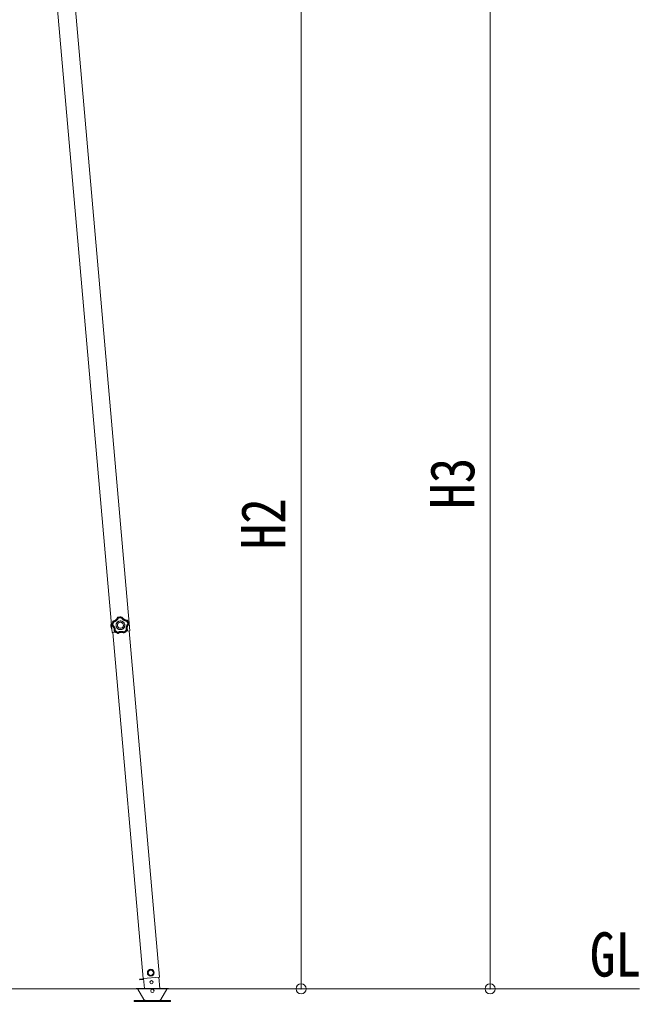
# Model space of a CAD drawing. Units: millimetres at full size; details may follow other scales. Extents: x -6988 to 7066, y -4877 to 4823.
# Drawn here: x -2873 to -1335, y -1168 to 1270 of the extents above; entities that cross this region are included whole.
import ezdxf
from ezdxf.enums import TextEntityAlignment as Align

# ---------------------------------------------------------------- set-up
doc = ezdxf.new("R2010")
doc.units = ezdxf.units.MM
doc.header["$LTSCALE"] = 25
doc.header["$PDMODE"] = 32
doc.header["$PDSIZE"] = 25
for name, color, linetype, lineweight in [('0-0_0', 7, 'Continuous', 9), ('0-A_寸法', 6, 'Continuous', 9), ('1-2_GLASS_SEAL', 7, 'Continuous', 9)]:
    doc.layers.add(name, color=color, linetype=linetype, lineweight=lineweight)
doc.styles.add('ＭＳ ゴシック', font='')
doc.styles.get('ＭＳ ゴシック').set_extended_font_data('MS Gothic')

msp = doc.modelspace()

# ---------------------------------------------------------------- linework, layer by layer
at = {"layer": '0-0_0'}
msp.add_line((-5213.66, -1136.57), (-1334.85, -1136.57), dxfattribs=at)
at = {"layer": '0-A_寸法'}
for p, q in [((-1705.31, -1136.53), (-1705.31, 1672.97)), ((-2174.32, 1471.67), (-2174.32, -1136.53)), ((-2174.32, -1136.53), (-2657.6, -1136.53)), ((-1705.31, -1136.53), (-2174.32, -1136.53))]:
    msp.add_line(p, q, dxfattribs=at)
for p in [(-2174.32, -1136.53), (-1705.31, -1136.53)]:
    msp.add_point(p, dxfattribs=at)
at = {"layer": '1-2_GLASS_SEAL', "color": 4}
for p, q in [((-2643.18, -251.65), (-2791.38, 1442.26)), ((-2599.35, -247.82), (-2747.55, 1446.09)), ((-2634.82, -250.92), (-2643.18, -251.65)), ((-2566.48, -1111.13), (-2641.69, -251.52)), ((-2599.35, -247.82), (-2607.72, -248.55)), ((-2525.64, -1107.55), (-2600.85, -247.95)), ((-2525.64, -1107.55), (-2566.48, -1111.13)), ((-2525.64, -1107.55), (-2566.48, -1111.12))]:
    msp.add_line(p, q, dxfattribs=at)
at = {"layer": '1-2_GLASS_SEAL'}
for p, q in [((-2629.62, -213.97), (-2629.93, -214.3)), ((-2629.62, -213.97), (-2629.93, -214.31)), ((-2629.7, -214.62), (-2629.93, -214.3)), ((-2629.38, -214.28), (-2629.7, -214.62)), ((-2629.38, -214.28), (-2629.7, -214.62)), ((-2629.62, -213.97), (-2629.38, -214.28)), ((-2618.72, -213.54), (-2618.53, -213.2)), ((-2618.36, -213.82), (-2618.72, -213.54)), ((-2618.36, -213.82), (-2618.72, -213.54)), ((-2618.17, -213.48), (-2618.53, -213.2)), ((-2618.17, -213.48), (-2618.53, -213.2)), ((-2618.17, -213.48), (-2618.36, -213.82)), ((-2645.86, -229.29), (-2645.14, -229.23)), ((-2645.86, -229.29), (-2645.29, -235.77)), ((-2644.72, -242.24), (-2645.29, -235.77)), ((-2645.14, -229.23), (-2644.01, -242.18)), ((-2644.72, -242.24), (-2644.01, -242.18)), ((-2643.66, -234.28), (-2643.29, -234.15)), ((-2643.66, -234.28), (-2643.44, -234.68)), ((-2643.66, -234.28), (-2643.44, -234.68)), ((-2643.07, -234.56), (-2643.44, -234.68)), ((-2643.29, -234.15), (-2643.07, -234.56)), ((-2643.29, -234.15), (-2643.07, -234.56)), ((-2640.59, -223.25), (-2640.97, -223.5)), ((-2640.59, -223.25), (-2640.97, -223.5)), ((-2640.7, -223.78), (-2640.97, -223.5)), ((-2640.32, -223.53), (-2640.7, -223.78)), ((-2640.32, -223.53), (-2640.7, -223.78)), ((-2640.59, -223.25), (-2640.32, -223.53)), ((-2606.6, -221.17), (-2606.38, -220.85)), ((-2606.19, -221.37), (-2606.6, -221.17)), ((-2606.19, -221.37), (-2606.6, -221.17)), ((-2605.97, -221.05), (-2606.38, -220.85)), ((-2605.97, -221.05), (-2606.38, -220.85)), ((-2605.97, -221.05), (-2606.19, -221.37)), ((-2602.34, -231.71), (-2602.19, -231.28)), ((-2602.34, -231.71), (-2602.18, -231.28)), ((-2601.96, -231.78), (-2602.34, -231.71)), ((-2602.18, -231.28), (-2601.8, -231.35)), ((-2601.96, -231.78), (-2601.8, -231.35)), ((-2601.96, -231.78), (-2601.8, -231.35)), ((-2638.23, -247.58), (-2637.88, -247.41)), ((-2638.23, -247.58), (-2638.1, -248.02)), ((-2638.23, -247.58), (-2638.11, -248.02)), ((-2637.75, -247.85), (-2638.1, -248.02)), ((-2637.88, -247.41), (-2637.75, -247.85)), ((-2637.88, -247.41), (-2637.75, -247.85)), ((-2628.69, -253.52), (-2628.24, -253.44)), ((-2628.69, -253.52), (-2628.24, -253.44)), ((-2628.68, -253.91), (-2628.69, -253.52)), ((-2628.68, -253.91), (-2628.23, -253.82)), ((-2628.68, -253.91), (-2628.23, -253.82)), ((-2628.24, -253.44), (-2628.23, -253.82)), ((-2614.41, -252.47), (-2613.95, -252.49)), ((-2614.36, -252.85), (-2614.41, -252.47)), ((-2614.41, -252.47), (-2613.95, -252.49)), ((-2614.36, -252.85), (-2613.9, -252.87)), ((-2614.36, -252.85), (-2613.9, -252.87)), ((-2613.95, -252.49), (-2613.9, -252.87)), ((-2605.76, -245.62), (-2605.7, -245.16)), ((-2605.76, -245.62), (-2605.7, -245.16)), ((-2605.39, -245.73), (-2605.76, -245.62)), ((-2605.7, -245.16), (-2605.33, -245.28)), ((-2605.39, -245.73), (-2605.33, -245.28)), ((-2605.39, -245.73), (-2605.33, -245.28)), ((-2574.92, -1112.16), (-2565.06, -1111.3)), ((-2574.92, -1112.16), (-2574.75, -1114.15)), ((-2564.89, -1113.29), (-2574.75, -1114.15)), ((-2566.48, -1111.13), (-2525.64, -1107.55)), ((-2565.09, -1111), (-2562.94, -1135.51)), ((-2524.6, -1135.51), (-2527.03, -1107.67)), ((-2503.25, -1135.51), (-2583.25, -1135.51)), ((-2583.24, -1135.51), (-2503.25, -1135.51)), ((-2583.24, -1136.51), (-2583.24, -1135.51)), ((-2583.24, -1136.51), (-2503.25, -1136.51)), ((-2564.55, -1162.51), (-2579.27, -1137.01)), ((-2507.21, -1137.01), (-2521.93, -1162.51)), ((-2503.25, -1136.51), (-2503.25, -1135.51)), ((-2503.25, -1135.51), (-2503.25, -1136.51))]:
    msp.add_line(p, q, dxfattribs=at)
for points in [[(-2629.93, -214.31), (-2630.14, -214.95), (-2630.38, -215.57), (-2630.61, -216.11), (-2630.76, -216.41), (-2630.91, -216.71), (-2631.08, -217), (-2631.25, -217.29), (-2631.43, -217.58), (-2632.05, -218.47), (-2632.92, -219.47), (-2633.9, -220.39), (-2634.97, -221.19), (-2636.12, -221.88), (-2637.1, -222.34), (-2637.41, -222.47), (-2637.73, -222.58), (-2638.04, -222.69), (-2638.36, -222.79), (-2638.69, -222.89), (-2639.26, -223.03), (-2639.92, -223.15), (-2640.59, -223.25)], [(-2640.32, -223.53), (-2639.66, -223.43), (-2639.01, -223.31), (-2638.44, -223.17), (-2638.12, -223.08), (-2637.8, -222.98), (-2637.49, -222.87), (-2637.18, -222.75), (-2636.87, -222.63), (-2636.37, -222.41), (-2635.79, -222.11), (-2635.22, -221.79), (-2634.91, -221.59), (-2634.63, -221.41), (-2634.36, -221.22), (-2634.1, -221.02), (-2633.84, -220.81), (-2633.33, -220.38), (-2632.4, -219.45), (-2631.57, -218.43), (-2631.04, -217.63), (-2630.71, -217.06), (-2630.41, -216.47), (-2630.14, -215.87), (-2629.91, -215.25), (-2629.7, -214.62)], [(-2629.7, -214.62), (-2629.67, -214.64), (-2629.59, -214.7), (-2629.48, -214.79), (-2629.33, -214.9), (-2629.15, -215.03), (-2628.96, -215.19), (-2628.74, -215.36), (-2628.51, -215.55), (-2628.27, -215.75), (-2628.03, -215.95), (-2628.28, -216.6), (-2628.56, -217.24), (-2628.83, -217.79), (-2629, -218.1), (-2629.17, -218.4), (-2629.35, -218.7), (-2629.54, -219), (-2629.73, -219.29), (-2630.35, -220.12), (-2631.26, -221.16), (-2632.26, -222.11), (-2632.62, -222.41), (-2632.9, -222.62), (-2633.18, -222.83), (-2633.46, -223.03), (-2633.74, -223.22), (-2634.13, -223.47), (-2634.73, -223.82), (-2635.34, -224.13), (-2635.97, -224.42), (-2636.61, -224.68), (-2637.26, -224.91), (-2637.93, -225.1), (-2638.61, -225.27), (-2639.29, -225.4)], [(-2618.53, -213.2), (-2621.32, -212.83), (-2624.13, -212.84), (-2626.9, -213.22), (-2629.62, -213.97)], [(-2618.53, -213.2), (-2621.32, -212.83), (-2624.13, -212.84), (-2626.9, -213.22), (-2629.62, -213.97)], [(-2618.72, -213.54), (-2621.4, -213.2), (-2624.1, -213.21), (-2626.77, -213.57), (-2629.38, -214.28)], [(-2629.38, -214.28), (-2629.35, -214.32), (-2629.29, -214.39), (-2629.2, -214.5), (-2629.08, -214.64), (-2628.94, -214.81), (-2628.78, -215.01), (-2628.6, -215.22), (-2628.42, -215.46), (-2628.22, -215.7), (-2628.03, -215.95)], [(-2619.83, -215.38), (-2623.96, -215.21), (-2628.03, -215.95)], [(-2618.72, -213.54), (-2618.74, -213.58), (-2618.79, -213.66), (-2618.87, -213.78), (-2618.97, -213.94), (-2619.09, -214.13), (-2619.22, -214.34), (-2619.36, -214.58), (-2619.51, -214.84), (-2619.67, -215.1), (-2619.83, -215.38)], [(-2618.36, -213.82), (-2618.39, -213.85), (-2618.46, -213.92), (-2618.56, -214.02), (-2618.69, -214.15), (-2618.84, -214.31), (-2619.02, -214.5), (-2619.21, -214.7), (-2619.41, -214.91), (-2619.62, -215.14), (-2619.83, -215.38)], [(-2606.6, -221.17), (-2606.62, -221.21), (-2606.65, -221.3), (-2606.7, -221.44), (-2606.76, -221.61), (-2606.83, -221.82), (-2606.92, -222.05), (-2607.02, -222.31), (-2607.12, -222.59), (-2607.24, -222.88), (-2607.36, -223.17), (-2608.06, -223.13), (-2608.76, -223.06), (-2609.46, -222.96), (-2610.15, -222.82), (-2610.83, -222.65), (-2611.83, -222.33), (-2613.11, -221.8), (-2614.34, -221.15), (-2614.87, -220.83), (-2615.16, -220.63), (-2615.45, -220.43), (-2615.73, -220.22), (-2616.01, -220.01), (-2616.34, -219.73), (-2616.86, -219.27), (-2617.36, -218.78), (-2617.84, -218.27), (-2618.29, -217.73), (-2618.72, -217.17), (-2619.11, -216.59), (-2619.49, -216), (-2619.83, -215.38)], [(-2618.36, -213.82), (-2618.07, -214.42), (-2617.75, -215), (-2617.4, -215.56), (-2617.01, -216.11), (-2616.6, -216.63), (-2616.17, -217.13), (-2615.71, -217.6), (-2615.23, -218.05), (-2614.9, -218.33), (-2614.64, -218.54), (-2614.38, -218.74), (-2614.11, -218.93), (-2613.83, -219.11), (-2613.46, -219.35), (-2612.3, -219.97), (-2611.09, -220.47), (-2610.14, -220.76), (-2609.82, -220.84), (-2609.49, -220.91), (-2609.17, -220.98), (-2608.84, -221.03), (-2608.51, -221.08), (-2607.93, -221.14), (-2607.27, -221.17), (-2606.6, -221.17)], [(-2606.38, -220.85), (-2607.05, -220.86), (-2607.72, -220.82), (-2608.3, -220.76), (-2608.64, -220.72), (-2608.97, -220.66), (-2609.3, -220.6), (-2609.63, -220.53), (-2609.95, -220.44), (-2610.99, -220.12), (-2612.22, -219.61), (-2613.39, -218.96), (-2614.49, -218.19), (-2615.49, -217.31), (-2616.23, -216.52), (-2616.45, -216.26), (-2616.66, -216), (-2616.86, -215.73), (-2617.06, -215.46), (-2617.25, -215.18), (-2617.56, -214.68), (-2617.88, -214.09), (-2618.17, -213.48)], [(-2640.97, -223.5), (-2642.18, -226.04), (-2643.04, -228.71), (-2643.53, -231.47), (-2643.66, -234.28)], [(-2640.97, -223.5), (-2642.18, -226.04), (-2643.04, -228.71), (-2643.53, -231.47), (-2643.66, -234.28)], [(-2643.44, -234.68), (-2642.89, -235.08), (-2642.37, -235.5), (-2641.93, -235.89), (-2641.69, -236.12), (-2641.46, -236.36), (-2641.23, -236.6), (-2641, -236.86), (-2640.79, -237.11), (-2640.14, -237.98), (-2639.45, -239.12), (-2638.88, -240.34), (-2638.44, -241.6), (-2638.15, -242.9), (-2638.01, -243.98), (-2637.99, -244.32), (-2637.97, -244.65), (-2637.97, -244.99), (-2637.97, -245.32), (-2637.98, -245.66), (-2638.03, -246.25), (-2638.11, -246.91), (-2638.23, -247.58)], [(-2640.7, -223.78), (-2641.86, -226.23), (-2642.68, -228.8), (-2643.16, -231.45), (-2643.29, -234.15)], [(-2643.29, -234.15), (-2643.25, -234.14), (-2643.16, -234.1), (-2643.03, -234.05), (-2642.85, -233.98), (-2642.65, -233.89), (-2642.41, -233.8), (-2642.15, -233.7), (-2641.87, -233.6), (-2641.58, -233.49), (-2641.28, -233.38)], [(-2643.07, -234.56), (-2643.03, -234.53), (-2642.96, -234.48), (-2642.84, -234.4), (-2642.69, -234.29), (-2642.5, -234.17), (-2642.29, -234.03), (-2642.06, -233.88), (-2641.81, -233.72), (-2641.55, -233.55), (-2641.28, -233.38), (-2640.74, -233.82), (-2640.22, -234.28), (-2639.78, -234.72), (-2639.54, -234.97), (-2639.31, -235.22), (-2639.08, -235.49), (-2638.85, -235.76), (-2638.64, -236.03), (-2638.03, -236.88), (-2637.33, -238.06), (-2636.74, -239.31), (-2636.56, -239.74), (-2636.44, -240.07), (-2636.33, -240.4), (-2636.23, -240.73), (-2636.13, -241.06), (-2636.02, -241.51), (-2635.88, -242.18), (-2635.76, -242.86), (-2635.68, -243.55), (-2635.64, -244.23), (-2635.62, -244.93), (-2635.64, -245.63), (-2635.69, -246.32), (-2635.78, -247.02)], [(-2637.88, -247.41), (-2637.76, -246.76), (-2637.68, -246.1), (-2637.64, -245.51), (-2637.63, -245.18), (-2637.62, -244.84), (-2637.63, -244.51), (-2637.64, -244.18), (-2637.67, -243.85), (-2637.72, -243.31), (-2637.82, -242.66), (-2637.96, -242.02), (-2638.05, -241.67), (-2638.14, -241.35), (-2638.23, -241.03), (-2638.34, -240.72), (-2638.45, -240.41), (-2638.71, -239.79), (-2639.31, -238.62), (-2640.02, -237.52), (-2640.62, -236.77), (-2641.06, -236.27), (-2641.53, -235.81), (-2642.02, -235.36), (-2642.53, -234.95), (-2643.07, -234.56)], [(-2640.7, -223.78), (-2640.69, -223.79), (-2640.68, -223.81), (-2640.65, -223.84), (-2640.62, -223.88), (-2640.59, -223.92), (-2640.55, -223.97), (-2640.5, -224.03), (-2640.44, -224.09), (-2640.38, -224.17), (-2640.32, -224.24), (-2640.24, -224.34), (-2640.08, -224.52), (-2639.92, -224.71), (-2639.77, -224.87), (-2639.68, -224.97), (-2639.59, -225.08), (-2639.49, -225.19), (-2639.39, -225.3), (-2639.29, -225.4), (-2640.74, -229.28), (-2641.28, -233.38)], [(-2640.32, -223.53), (-2640.31, -223.54), (-2640.3, -223.56), (-2640.29, -223.59), (-2640.27, -223.63), (-2640.24, -223.68), (-2640.21, -223.74), (-2640.17, -223.81), (-2640.14, -223.89), (-2640.09, -223.97), (-2640.05, -224.06), (-2639.99, -224.17), (-2639.88, -224.37), (-2639.75, -224.6), (-2639.65, -224.78), (-2639.58, -224.9), (-2639.51, -225.03), (-2639.44, -225.15), (-2639.37, -225.28), (-2639.29, -225.4)], [(-2611.89, -233.04), (-2612.02, -231.94), (-2612.26, -230.88), (-2612.6, -229.87), (-2613.03, -228.9), (-2613.55, -227.99), (-2614.15, -227.14), (-2614.83, -226.36), (-2615.58, -225.64), (-2616.39, -225), (-2617.26, -224.44), (-2618.19, -223.96), (-2619.16, -223.57), (-2620.18, -223.28), (-2621.23, -223.09), (-2622.31, -223), (-2623.42, -223.02), (-2624.51, -223.15), (-2625.57, -223.39), (-2626.58, -223.73), (-2627.55, -224.16), (-2628.46, -224.68), (-2629.31, -225.28), (-2630.09, -225.96), (-2630.81, -226.71), (-2631.45, -227.52), (-2632.01, -228.39), (-2632.49, -229.32), (-2632.88, -230.29), (-2633.17, -231.3), (-2633.36, -232.36), (-2633.45, -233.44), (-2633.43, -234.54), (-2633.3, -235.64), (-2633.06, -236.7), (-2632.72, -237.71), (-2632.29, -238.67), (-2631.77, -239.58), (-2631.17, -240.43), (-2630.49, -241.22)], [(-2630.49, -241.22), (-2629.74, -241.94), (-2628.93, -242.58), (-2628.06, -243.14), (-2627.13, -243.62), (-2626.16, -244), (-2625.15, -244.3), (-2624.09, -244.49), (-2623.01, -244.58), (-2621.91, -244.56), (-2620.81, -244.43), (-2619.75, -244.19), (-2618.74, -243.85), (-2617.78, -243.42), (-2616.87, -242.9), (-2616.02, -242.3), (-2615.23, -241.62), (-2614.51, -240.87), (-2613.87, -240.06), (-2613.31, -239.19), (-2612.83, -238.26), (-2612.45, -237.29), (-2612.15, -236.27), (-2611.96, -235.22), (-2611.87, -234.14), (-2611.89, -233.04)], [(-2605.7, -245.16), (-2605.74, -245.16), (-2605.84, -245.16), (-2605.98, -245.16), (-2606.16, -245.15), (-2606.39, -245.14), (-2606.64, -245.13), (-2606.91, -245.12), (-2607.21, -245.11), (-2607.52, -245.09), (-2607.83, -245.06), (-2608.02, -244.38), (-2608.17, -243.69), (-2608.28, -243), (-2608.36, -242.3), (-2608.41, -241.6), (-2608.42, -240.55), (-2608.31, -239.17), (-2608.08, -237.79), (-2607.93, -237.2), (-2607.83, -236.86), (-2607.73, -236.52), (-2607.62, -236.19), (-2607.5, -235.86), (-2607.34, -235.45), (-2607.06, -234.82), (-2606.75, -234.19), (-2606.41, -233.58), (-2606.04, -232.99), (-2605.64, -232.41), (-2605.21, -231.85), (-2604.76, -231.31), (-2604.28, -230.79)], [(-2606.19, -221.37), (-2606.21, -221.41), (-2606.26, -221.49), (-2606.34, -221.61), (-2606.44, -221.77), (-2606.56, -221.96), (-2606.69, -222.17), (-2606.84, -222.4), (-2607.01, -222.65), (-2607.18, -222.91), (-2607.36, -223.17)], [(-2604.28, -230.79), (-2605.39, -226.81), (-2607.36, -223.17)], [(-2602.34, -231.71), (-2602.82, -232.17), (-2603.27, -232.66), (-2603.7, -233.16), (-2604.1, -233.7), (-2604.47, -234.25), (-2604.81, -234.81), (-2605.12, -235.39), (-2605.39, -235.99), (-2605.56, -236.4), (-2605.68, -236.7), (-2605.79, -237.02), (-2605.89, -237.33), (-2605.98, -237.65), (-2606.09, -238.08), (-2606.32, -239.37), (-2606.42, -240.68), (-2606.4, -241.67), (-2606.38, -242), (-2606.35, -242.33), (-2606.31, -242.66), (-2606.26, -242.99), (-2606.2, -243.32), (-2606.08, -243.89), (-2605.9, -244.53), (-2605.7, -245.16)], [(-2602.19, -231.28), (-2602.69, -228.62), (-2603.53, -226.06), (-2604.71, -223.63), (-2606.19, -221.37)], [(-2605.33, -245.28), (-2605.54, -244.64), (-2605.71, -243.99), (-2605.84, -243.42), (-2605.9, -243.09), (-2605.95, -242.76), (-2605.99, -242.42), (-2606.02, -242.09), (-2606.04, -241.75), (-2606.06, -240.66), (-2605.95, -239.34), (-2605.69, -238.02), (-2605.3, -236.74), (-2604.78, -235.52), (-2604.25, -234.57), (-2604.08, -234.28), (-2603.89, -234), (-2603.7, -233.72), (-2603.5, -233.45), (-2603.29, -233.19), (-2602.91, -232.74), (-2602.45, -232.25), (-2601.96, -231.78)], [(-2601.8, -231.35), (-2602.32, -228.58), (-2603.19, -225.92), (-2604.41, -223.4), (-2605.97, -221.05)], [(-2601.8, -231.35), (-2602.32, -228.58), (-2603.19, -225.92), (-2604.41, -223.4), (-2605.96, -221.05)], [(-2602.19, -231.28), (-2602.23, -231.27), (-2602.32, -231.25), (-2602.46, -231.21), (-2602.64, -231.16), (-2602.86, -231.11), (-2603.1, -231.05), (-2603.37, -230.99), (-2603.66, -230.92), (-2603.97, -230.86), (-2604.28, -230.79)], [(-2602.34, -231.71), (-2602.38, -231.69), (-2602.47, -231.65), (-2602.6, -231.58), (-2602.76, -231.5), (-2602.96, -231.4), (-2603.19, -231.29), (-2603.44, -231.18), (-2603.71, -231.05), (-2603.99, -230.92), (-2604.28, -230.79)], [(-2638.11, -248.02), (-2636.06, -249.96), (-2633.79, -251.6), (-2631.32, -252.92), (-2628.68, -253.91)], [(-2638.1, -248.02), (-2636.06, -249.96), (-2633.79, -251.6), (-2631.32, -252.92), (-2628.68, -253.91)], [(-2637.88, -247.41), (-2637.83, -247.4), (-2637.74, -247.39), (-2637.6, -247.37), (-2637.42, -247.34), (-2637.2, -247.3), (-2636.95, -247.25), (-2636.68, -247.2), (-2636.39, -247.15), (-2636.08, -247.08), (-2635.78, -247.02)], [(-2637.75, -247.85), (-2637.71, -247.84), (-2637.62, -247.8), (-2637.49, -247.75), (-2637.32, -247.68), (-2637.11, -247.59), (-2636.88, -247.5), (-2636.62, -247.39), (-2636.35, -247.27), (-2636.06, -247.15), (-2635.78, -247.02)], [(-2637.75, -247.85), (-2635.78, -249.71), (-2633.59, -251.28), (-2631.22, -252.56), (-2628.69, -253.52)], [(-2635.78, -247.02), (-2632.53, -249.58), (-2628.8, -251.37)], [(-2628.24, -253.44), (-2628.25, -253.39), (-2628.28, -253.3), (-2628.32, -253.17), (-2628.37, -252.99), (-2628.43, -252.78), (-2628.5, -252.53), (-2628.57, -252.27), (-2628.65, -251.98), (-2628.73, -251.68), (-2628.8, -251.37), (-2628.21, -250.99), (-2627.6, -250.64), (-2626.98, -250.31), (-2626.34, -250.02), (-2625.69, -249.76), (-2624.69, -249.42), (-2623.34, -249.1), (-2621.96, -248.9), (-2621.35, -248.85), (-2621, -248.84), (-2620.65, -248.83), (-2620.3, -248.84), (-2619.95, -248.85), (-2619.51, -248.87), (-2618.82, -248.94), (-2618.13, -249.04), (-2617.44, -249.18), (-2616.76, -249.35), (-2616.09, -249.55), (-2615.42, -249.78), (-2614.77, -250.05), (-2614.13, -250.35)], [(-2628.69, -253.52), (-2628.69, -253.47), (-2628.7, -253.38), (-2628.71, -253.23), (-2628.72, -253.05), (-2628.74, -252.83), (-2628.75, -252.57), (-2628.77, -252.3), (-2628.78, -252), (-2628.79, -251.69), (-2628.8, -251.37)], [(-2614.41, -252.47), (-2614.99, -252.16), (-2615.59, -251.88), (-2616.21, -251.63), (-2616.84, -251.41), (-2617.48, -251.23), (-2618.12, -251.08), (-2618.77, -250.97), (-2619.42, -250.89), (-2619.86, -250.86), (-2620.19, -250.84), (-2620.52, -250.84), (-2620.85, -250.84), (-2621.18, -250.85), (-2621.62, -250.88), (-2622.93, -251.05), (-2624.2, -251.37), (-2625.13, -251.69), (-2625.44, -251.81), (-2625.75, -251.95), (-2626.05, -252.09), (-2626.34, -252.23), (-2626.64, -252.39), (-2627.14, -252.68), (-2627.7, -253.05), (-2628.24, -253.44)], [(-2628.23, -253.82), (-2627.69, -253.43), (-2627.13, -253.06), (-2626.62, -252.76), (-2626.33, -252.61), (-2626.03, -252.46), (-2625.72, -252.31), (-2625.41, -252.18), (-2625.1, -252.05), (-2624.07, -251.7), (-2622.77, -251.4), (-2621.44, -251.24), (-2620.1, -251.21), (-2618.78, -251.33), (-2617.71, -251.54), (-2617.39, -251.62), (-2617.06, -251.71), (-2616.74, -251.81), (-2616.42, -251.91), (-2616.1, -252.03), (-2615.56, -252.25), (-2614.95, -252.53), (-2614.36, -252.85)], [(-2614.41, -252.47), (-2614.4, -252.43), (-2614.39, -252.33), (-2614.36, -252.19), (-2614.34, -252.01), (-2614.31, -251.79), (-2614.27, -251.54), (-2614.24, -251.27), (-2614.2, -250.97), (-2614.17, -250.66), (-2614.13, -250.35)], [(-2614.13, -250.35), (-2610.69, -248.06), (-2607.83, -245.06)], [(-2613.95, -252.49), (-2613.95, -252.44), (-2613.96, -252.35), (-2613.97, -252.2), (-2613.98, -252.02), (-2614, -251.8), (-2614.02, -251.54), (-2614.04, -251.27), (-2614.07, -250.97), (-2614.1, -250.66), (-2614.13, -250.35)], [(-2613.95, -252.49), (-2611.58, -251.19), (-2609.4, -249.59), (-2607.45, -247.73), (-2605.76, -245.62)], [(-2613.9, -252.87), (-2611.43, -251.53), (-2609.16, -249.88), (-2607.14, -247.94), (-2605.39, -245.73)], [(-2613.9, -252.87), (-2611.43, -251.53), (-2609.16, -249.88), (-2607.14, -247.93), (-2605.39, -245.73)], [(-2605.76, -245.62), (-2605.8, -245.61), (-2605.9, -245.58), (-2606.04, -245.55), (-2606.22, -245.5), (-2606.43, -245.45), (-2606.68, -245.39), (-2606.94, -245.31), (-2607.23, -245.24), (-2607.53, -245.15), (-2607.83, -245.06)], [(-2503.25, -1136.51), (-2583.25, -1136.51), (-2583.25, -1135.51)]]:
    msp.add_lwpolyline(points, dxfattribs=at)
for points in [[(-2615.18, -233.26), (-2615.43, -231.77), (-2615.97, -230.39), (-2616.75, -229.17), (-2617.74, -228.13), (-2618.91, -227.29), (-2620.23, -226.69), (-2621.67, -226.35), (-2623.19, -226.3), (-2624.68, -226.56), (-2626.06, -227.1), (-2627.28, -227.87), (-2628.32, -228.87), (-2629.16, -230.04), (-2629.76, -231.36), (-2630.1, -232.79), (-2630.15, -234.31), (-2629.89, -235.81), (-2629.35, -237.18), (-2628.58, -238.41), (-2627.58, -239.45), (-2626.41, -240.29), (-2625.09, -240.89), (-2623.66, -241.23), (-2622.14, -241.27), (-2620.64, -241.02), (-2619.27, -240.48), (-2618.04, -239.7), (-2617, -238.71), (-2616.16, -237.54), (-2615.56, -236.22), (-2615.22, -234.78)], [(-2547.85, -1088.91), (-2554, -1093.21), (-2553.34, -1100.69), (-2546.54, -1103.86), (-2540.39, -1099.56), (-2541.05, -1092.08)], [(-2498.49, -1167.51), (-2498.49, -1165.51), (-2588.49, -1165.51), (-2588.49, -1167.51)]]:
    msp.add_lwpolyline(points, close=True, dxfattribs=at)
for centre, radius in [((-2547.19, -1096.38), 8.5), ((-2547.19, -1096.38), 7.7), ((-2547.19, -1096.38), 6.5), ((-2545.53, -1119.93), 4)]:
    msp.add_circle(centre, radius, dxfattribs=at)
for centre, radius, start, end in [((-2626.45, -234.12), 20, 166.03443, 203.96557), ((-2580.14, -1137.51), 1, 30, 90), ((-2543.24, -1141.51), 4.25, 183.37229, 176.62771), ((-2506.34, -1137.51), 1, 90, 150), ((-2559.35, -1159.51), 6, 210, 270), ((-2527.13, -1159.51), 6, 270, 330)]:
    msp.add_arc(centre, radius, start, end, dxfattribs=at)

# ---------------------------------------------------------------- texts
at = {"layer": '0-0_0', "style": 'ＭＳ ゴシック', "width": 0.85}
msp.add_text('GL', height=110, dxfattribs=at).set_placement((-1457.99, -1138.96), align=Align.BOTTOM_LEFT)
at = {"layer": '0-A_寸法', "color": 7, "style": 'ＭＳ ゴシック', "width": 0.85}
for s, p in [('H3', (-1711.31, 55.22)), ('H2', (-2180.32, -45.43))]:
    msp.add_text(s, height=110, rotation=90, dxfattribs=at).set_placement(p, align=Align.BOTTOM_LEFT)

doc.saveas('drawing.dxf')
